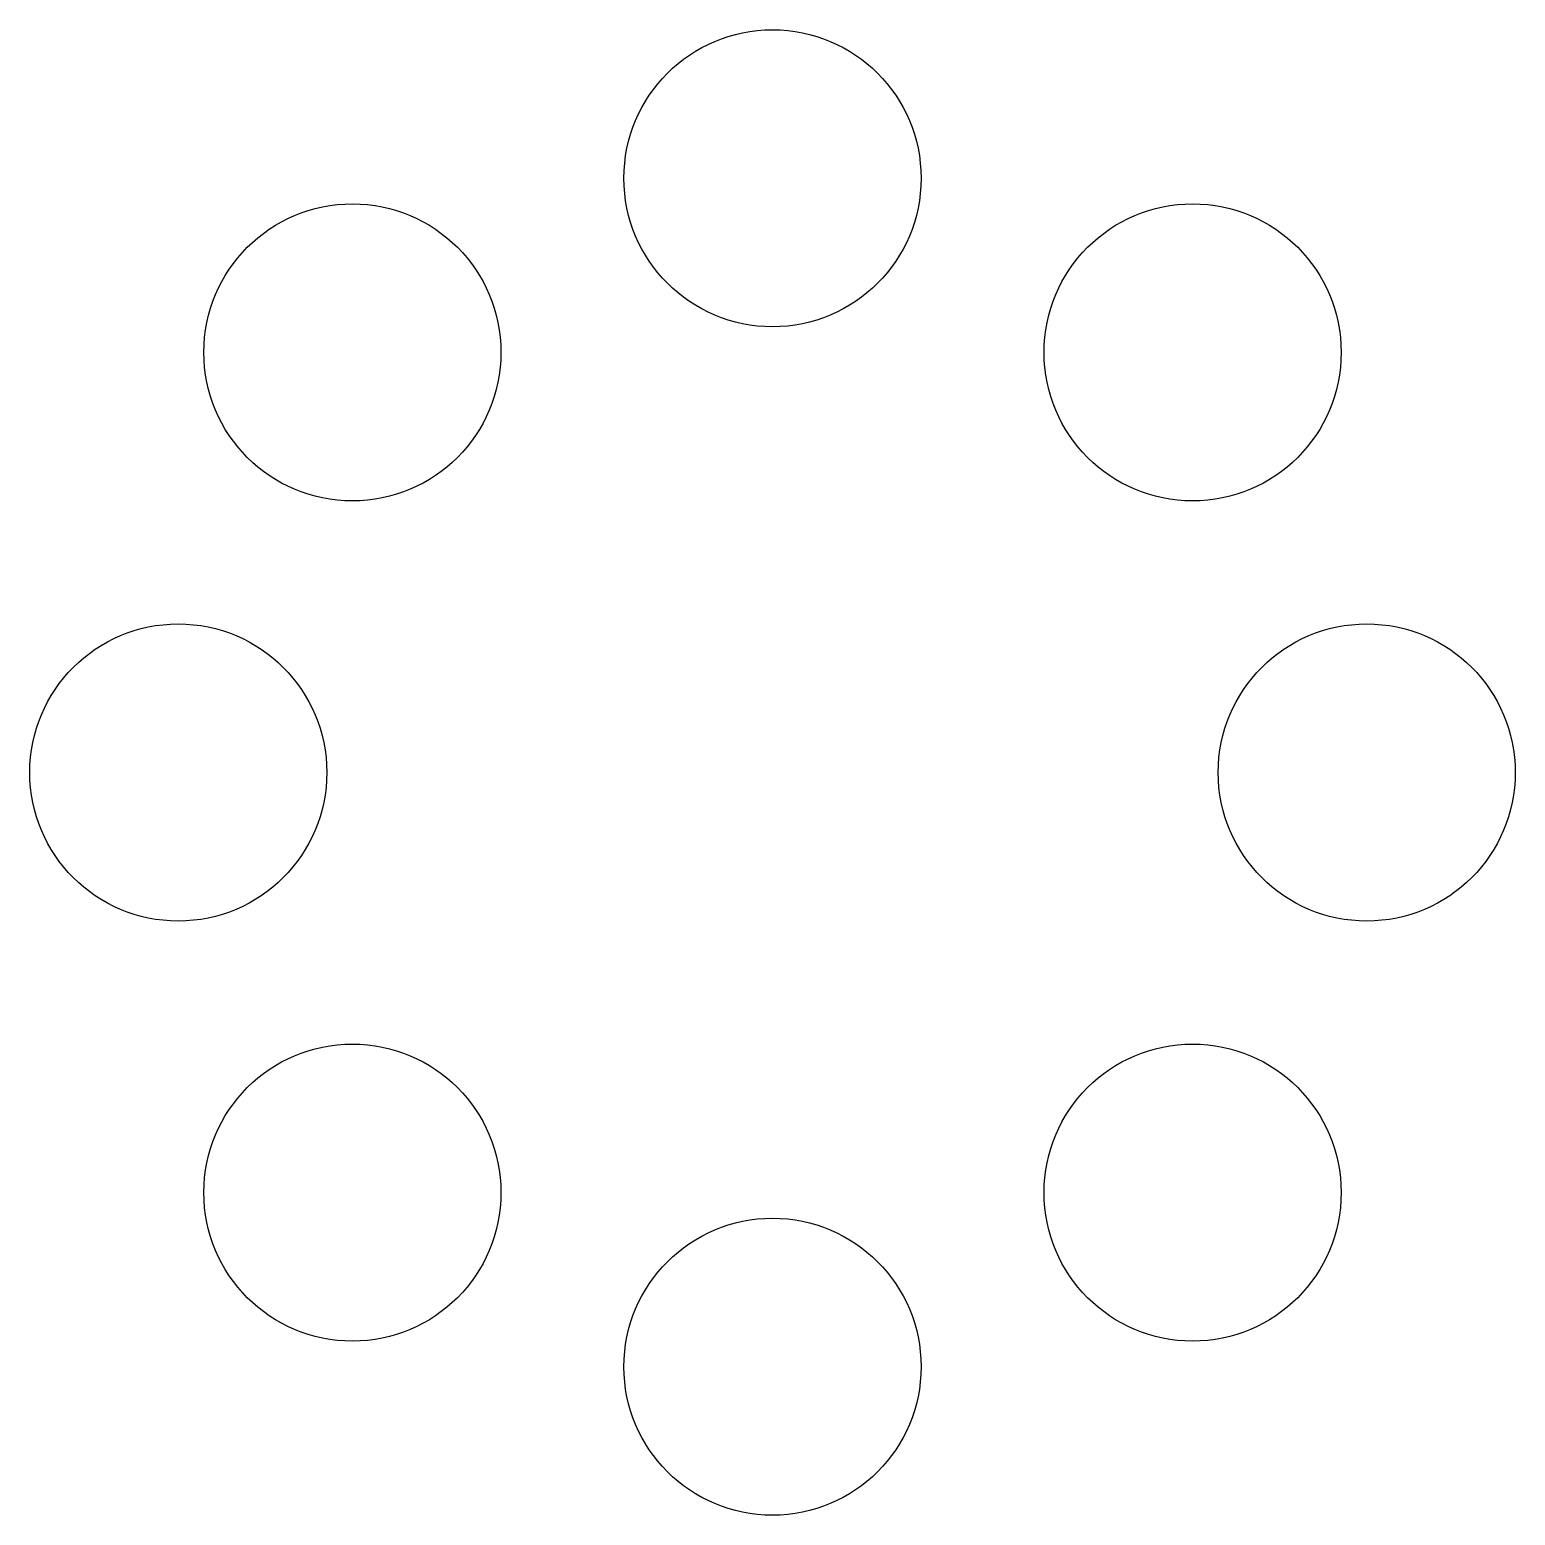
# Model space of a CAD drawing. Extents: x 0 to 10, y 0 to 10.
import ezdxf

# ---------------------------------------------------------------- set-up
doc = ezdxf.new("R2010")
doc.units = 0
doc.layers.get('0').update_dxf_attribs({"linetype": 'CONTINUOUS'})

msp = doc.modelspace()

# ---------------------------------------------------------------- linework, layer by layer
for centre in [(5, 9), (2.172, 7.828), (7.828, 7.828), (1, 5), (9, 5), (2.172, 2.172), (7.828, 2.172), (5, 1)]:
    msp.add_circle(centre, 1)

doc.saveas('drawing.dxf')
